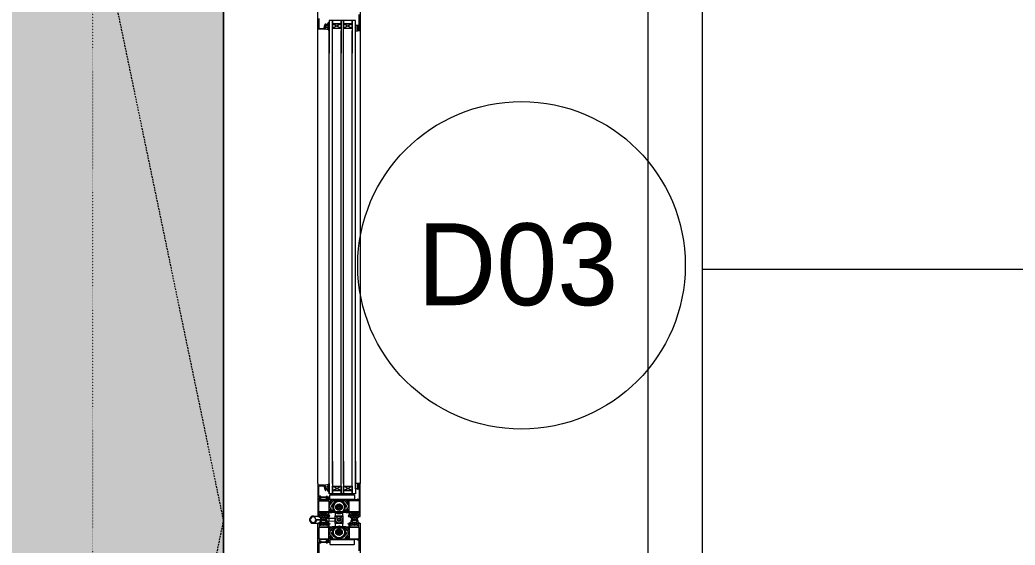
# Model space of a CAD drawing. Header units: millimetres. Extents: x -3370 to 37592, y -25802 to 13127.
# Drawn here: x 8211 to 10034, y 2931 to 3893 of the extents above; entities that cross this region are included whole.
import ezdxf

# ---------------------------------------------------------------- set-up
doc = ezdxf.new("R2010")
doc.units = ezdxf.units.MM
for name, pattern in [('Dash', [5, 3, -2]), ('Dot - Tight', [1, 0, -1]), ('Grid Line', [22.225, 12.7, -3.175, 3.175, -3.175])]:
    doc.linetypes.add(name, pattern=pattern)
for name, color, linetype, lineweight in [('A-DETL', 90, 'Continuous', 9), ('A-DETL-GENF', 92, 'Continuous', 9), ('A-DOOR', 31, 'Continuous', 9), ('A-DOOR-IDEN', 31, 'Continuous', 9), ('A-FLOR', 192, 'Continuous', 18), ('G-IMPT', 8, 'Continuous', 9), ('LG Furniture_dwg _2_', 8, 'Continuous', 9), ('S-GRID', 1, 'Continuous', 9), ('图层 01', 7, 'Continuous', 9)]:
    doc.layers.add(name, color=color, linetype=linetype, lineweight=lineweight)
doc.styles.add('Avenir Light', font='', dxfattribs={"height": 150})
doc.styles.get('Avenir Light').set_extended_font_data('Avenir Light')

# ---------------------------------------------------------------- blocks, each defined once
blk = doc.blocks.new('Aluprof_MB-86-FOLD-LINE_FoldingDoor_3-3-0_In-Open_EN_R-00233_P01 - 2800x2700-2041139-Lower Ground Floor')
at = {"layer": 'A-DETL-GENF'}
for p, q in [((-514.7, 115), (314.7, 115)), ((314.7, 106.5), (-514.7, 106.5)), ((314.7, 100.5), (-514.7, 100.5)), ((314.7, 84.5), (-514.7, 84.5)), ((314.7, 80.5), (-514.7, 80.5)), ((-533.7, 58.5), (-514.7, 58.5)), ((314.7, 64.5), (-514.7, 64.5)), ((314.7, 58.5), (-514.7, 58.5)), ((314.7, 58.5), (333.7, 58.5)), ((-514.7, 38), (-575.2, 38)), ((314.7, 38), (-514.7, 38)), ((314.7, 38), (375.2, 38)), ((447.7, 38), (387.2, 38))]:
    blk.add_line(p, q, dxfattribs=at)
at = {"layer": 'A-DOOR', "linetype": 'Dash'}
for q in [(-581.2, -335), (1343.5, -335)]:
    blk.add_line((381.2, -135), q, dxfattribs=at)
at = {"layer": 'G-IMPT'}
for p, q in [((-527.7, 100.5), (-519.7, 84.5)), ((327.7, 100.5), (319.7, 84.5)), ((344.7, 60.1), (344.7, 104.1)), ((417.7, 60.1), (417.7, 104.1)), ((-527.7, 80.5), (-519.7, 64.5)), ((327.7, 80.5), (319.7, 64.5)), ((355.5, 90.4), (350.4, 86.1)), ((357.2, 90.5), (355.8, 90.5)), ((357.7, 88.3), (357.7, 90)), ((374.3, 83.5), (368.2, 83.5)), ((394.7, 83.5), (388, 83.5)), ((404.7, 90), (404.7, 88.3)), ((406.5, 90.5), (405.2, 90.5)), ((411.9, 86.1), (406.8, 90.4)), ((-529.2, 58.5), (-528.9, 58.5)), ((-523.9, 56.2), (-523.9, 56.1)), ((-519.7, 55.2), (-521.5, 55.2)), ((-519, 56.2), (-519.2, 55.7)), ((-518.9, 58.5), (-518.3, 58.5)), ((-516.4, 56.8), (-517.6, 51.1)), ((316.4, 56.8), (317.6, 51.1)), ((318.9, 58.5), (318.3, 58.5)), ((319, 56.2), (319.2, 55.7)), ((319.7, 55.2), (321.5, 55.2)), ((323.9, 56.2), (323.9, 56.1)), ((329.2, 58.5), (328.9, 58.5)), ((339.6, 54.9), (339.4, 55.1)), ((350.4, 66.9), (355.5, 62.6)), ((355.8, 62.5), (357.2, 62.5)), ((357.7, 63), (357.7, 64.8)), ((368.2, 69.5), (374.3, 69.5)), ((377.4, 58.1), (375.7, 58.1)), ((377.9, 55.4), (377.9, 57.6)), ((378.2, 58), (384.2, 58)), ((384.4, 57.6), (384.4, 55.4)), ((386.7, 58.1), (384.9, 58.1)), ((404.7, 64.8), (404.7, 63)), ((405.2, 62.5), (406.5, 62.5)), ((406.8, 62.6), (411.9, 66.9)), ((422.8, 54.9), (422.9, 55.1)), ((-519.5, 50.6), (-519.3, 52.3)), ((-518.4, 50.4), (-519.3, 50.4)), ((318.4, 50.4), (319.3, 50.4)), ((319.5, 50.6), (319.3, 52.3)), ((380.7, 50.9), (380.7, 51.6)), ((380.7, 44.8), (380.7, 45.5)), ((380.7, 36.5), (380.7, 42.6)), ((388.7, 53.7), (388.7, 54)), ((388.7, 42.5), (388.7, 42.8))]:
    blk.add_line(p, q, dxfattribs=at)
at = {"layer": 'G-IMPT', "flags": 128}
for points in [[(-575.2, 115), (-515.2, 115), (-514.7, 114.5), (-514.7, 110.5), (-516.4, 110.5), (-517.4, 111.5), (-515.9, 111.5), (-515.9, 113.8), (-522.9, 113.8), (-522.9, 111.5), (-521.4, 111.5), (-522.4, 110.5), (-525.1, 110.5), (-525.1, 111.6), (-524.1, 111.6), (-524.1, 113.3), (-544.7, 113.3)], [(-517.4, 110.5), (-517.4, 111.5), (-516.9, 111.5), (-516.9, 112), (-517.1, 112.4), (-517.9, 113.5), (-520.8, 113.5), (-521.7, 112.4), (-521.9, 112), (-521.9, 111.5), (-521.4, 111.5), (-521.4, 110.5)], [(317.4, 110.5), (317.4, 111.5), (316.9, 111.5), (316.9, 112), (317.1, 112.4), (317.9, 113.5), (320.8, 113.5), (321.7, 112.4), (321.9, 112), (321.9, 111.5), (321.4, 111.5), (321.4, 110.5)], [(438.3, 113.3), (417.7, 113.3), (417.7, 111.6), (418.7, 111.6), (418.7, 110.5), (417.7, 110.5), (417.7, 104.2), (417.5, 104), (417.7, 103.8), (417.7, 90), (417.3, 89.7), (415.1, 90.6), (415, 91.3), (416, 93.1), (415.7, 93.5), (411.8, 93.5), (411.5, 93.1), (412.5, 91.4), (412.2, 91), (410.9, 91), (410, 91.5), (409, 93), (408.2, 93.5), (403.6, 93.5), (402.8, 93), (401.8, 91.5), (401, 91), (399.6, 91), (399.4, 91.4), (400.3, 93.1), (400, 93.5), (396.1, 93.5), (395.8, 93.1), (396.9, 91.3), (396.7, 90.6), (394.5, 89.7), (394.2, 90), (394.2, 95), (389.2, 95), (389.2, 93.4), (388.7, 93.4), (387.2, 93.8), (387.2, 95), (387.2, 98.2), (388.7, 98.6), (389.2, 98.6), (389.2, 96.6), (394.2, 96.6), (394.2, 104.6), (394.4, 104.8), (394.2, 105), (394.2, 113), (389.2, 113), (389.2, 111), (388.7, 111), (387.2, 111.4), (387.2, 115), (447.2, 115)], [(-473.7, 106.5), (-533.7, 106.5), (-533.7, 100.5), (-473.7, 100.5)], [(-527.7, 84.5), (-519.7, 84.5), (-519.7, 100.5), (-527.7, 100.5), (-527.7, 84.5), (-519.7, 100.5)], [(273.7, 106.5), (333.7, 106.5), (333.7, 100.5), (273.7, 100.5)], [(327.7, 84.5), (319.7, 84.5), (319.7, 100.5), (327.7, 100.5), (327.7, 84.5), (319.7, 100.5)], [(-473.7, 84.5), (-533.7, 84.5), (-533.7, 80.5), (-473.7, 80.5)], [(-527.7, 64.5), (-519.7, 64.5), (-519.7, 80.5), (-527.7, 80.5), (-527.7, 64.5), (-519.7, 80.5)], [(273.7, 84.5), (333.7, 84.5), (333.7, 80.5), (273.7, 80.5)], [(327.7, 64.5), (319.7, 64.5), (319.7, 80.5), (327.7, 80.5), (327.7, 64.5), (319.7, 80.5)], [(388, 69.5), (374.3, 69.5), (374.3, 83.5), (388, 83.5), (388, 69.5), (394.7, 69.5)], [(387, 77.8), (387, 84.3), (375.3, 84.3), (375.3, 77.8)], [(375.3, 75.3), (375.3, 68.8), (387, 68.8), (387, 75.3)], [(-473.7, 64.5), (-533.7, 64.5), (-533.7, 58.5), (-473.7, 58.5)], [(273.7, 64.5), (333.7, 64.5), (333.7, 58.5), (273.7, 58.5)], [(339.6, 54.9), (339.4, 55.1), (338.7, 55.1), (338.3, 54.9), (338.2, 54.6), (338.2, 53.9), (338.7, 53.6)], [(340.5, 56.2), (341.2, 56), (341.7, 56)], [(343.1, 53.6), (343.5, 53.9), (343.7, 53.9), (344.2, 54.4), (344.2, 54.6), (343.7, 55.1), (343.3, 55.5), (343.1, 55.9), (343.1, 56.1), (343.1, 56.6), (342.6, 57.1), (342.1, 57.1), (341.9, 56.9), (341.9, 55.7), (341.9, 55.6)], [(375.2, 57.6), (375.2, 54.5), (374.2, 54.5)], [(380.3, 54.1), (378.2, 54.9), (378.2, 68.8)], [(384.2, 68.8), (384.1, 54.9), (382, 54.1)], [(388.2, 54.5), (387.2, 54.5), (387.2, 57.6)], [(419.3, 53.6), (418.8, 53.9), (418.7, 53.9), (418.2, 54.4), (418.2, 54.6), (418.6, 55.1), (419.1, 55.5), (419.2, 55.9), (419.3, 56.1), (419.3, 56.6), (419.8, 57.1), (420.3, 57.1), (420.5, 56.9), (420.5, 55.7), (420.4, 55.6)], [(421.9, 56.2), (421.2, 56), (420.7, 56)], [(422.8, 54.9), (422.9, 55.1), (423.7, 55.1), (424, 54.9), (424.2, 54.6), (424.1, 53.9), (423.7, 53.6)], [(-537.5, 39.4), (-520.1, 39.4), (-519.1, 40.4), (-519.1, 48.4), (-527.1, 51.3), (-527.5, 51.9), (-527.4, 52.3), (-526.7, 52.5), (-521.3, 50.5), (-521, 50.8), (-521.3, 52.5), (-520, 52.5), (-519.5, 52), (-519.5, 50), (-518.2, 50), (-517.7, 49.5), (-517.7, 38.5), (-518.2, 38), (-539.5, 38)], [(-519.5, 52.5), (-521.7, 52.5), (-521.9, 51.7)], [(339.4, 52.7), (339.7, 52.3), (339.7, 43.8), (339.2, 43.3), (338.9, 43.3), (338, 42.4), (338, 39.9), (337.5, 39.4), (320.1, 39.4), (319.1, 40.4), (319.1, 48.4), (327.1, 51.3), (327.5, 51.9), (327.4, 52.3), (326.7, 52.5), (321.3, 50.5), (321, 50.8), (321.3, 52.5), (320, 52.5), (319.5, 52), (319.5, 50), (318.2, 50), (317.7, 49.5), (317.7, 38.5), (318.2, 38), (339.5, 38), (339.5, 39.2), (339.4, 39.2), (339.2, 39.4), (339.2, 41.9), (339.4, 42.1), (341.9, 42.1), (341.9, 41.9), (342.1, 41.9), (342.7, 42), (342.7, 43), (342.4, 43.3), (341.2, 43.3), (340.7, 43.8), (340.7, 51.8), (341.1, 52.3)], [(319.5, 52.5), (321.7, 52.5), (321.9, 51.7)], [(374.2, 42), (375.2, 42), (375.2, 31.5)], [(381.7, 53.6), (381.7, 48.6), (382, 48.3), (381.7, 48), (381.7, 36.5)], [(387.7, 43.8), (386.2, 43.8), (386.2, 52.7), (387.7, 52.7)], [(387.2, 31.5), (387.2, 42), (388.2, 42)], [(422.9, 52.7), (422.7, 52.3), (422.7, 43.8), (423.2, 43.3), (423.5, 43.3), (424.4, 42.4), (424.4, 39.9), (424.9, 39.4), (442.3, 39.4)], [(444.2, 38), (422.9, 38), (422.9, 39.2), (423, 39.2), (423.2, 39.4), (423.2, 41.9), (423, 42.1), (420.5, 42.1), (420.5, 41.9), (420.2, 41.9), (419.7, 42), (419.7, 43), (420, 43.3), (421.2, 43.3), (421.7, 43.8), (421.7, 51.8), (421.2, 52.3)]]:
    blk.add_lwpolyline(points, dxfattribs=at)
for points in [[(-518.1, 106.6), (-516.4, 106.6), (-515.6, 106.5), (-514.4, 106.5), (-514.1, 106.8), (-514.4, 110.2), (-514.7, 110.5), (-524.1, 110.5), (-524.4, 110.2), (-524.6, 106.8), (-524.3, 106.5), (-523.1, 106.5), (-522.3, 106.6), (-520.7, 106.6), (-520, 106.5), (-518.7, 106.5)], [(318.1, 106.6), (316.4, 106.6), (315.6, 106.5), (314.4, 106.5), (314.1, 106.8), (314.4, 110.2), (314.7, 110.5), (324.1, 110.5), (324.4, 110.2), (324.6, 106.8), (324.3, 106.5), (323.1, 106.5), (322.3, 106.6), (320.7, 106.6), (320, 106.5), (318.7, 106.5)], [(368.2, 95), (373.2, 95), (373.2, 93.4), (373.7, 93.4), (375.2, 93.8), (375.2, 95), (375.2, 98.2), (373.7, 98.6), (373.2, 98.6), (373.2, 96.6), (368.2, 96.6), (368.2, 104.6), (368, 104.8), (368.2, 105), (368.2, 113), (373.2, 113), (373.2, 111), (373.7, 111), (375.2, 111.4), (375.2, 115), (315.2, 115), (314.7, 114.5), (314.7, 110.5), (316.4, 110.5), (317.4, 111.5), (315.9, 111.5), (315.9, 113.8), (322.9, 113.8), (322.9, 111.5), (321.4, 111.5), (322.4, 110.5), (325.1, 110.5), (325.1, 111.6), (324.1, 111.6), (324.1, 113.3), (344.7, 113.3), (344.7, 111.6), (343.7, 111.6), (343.7, 110.5), (344.7, 110.5), (344.7, 104.2), (344.9, 104), (344.7, 103.8), (344.7, 90), (345, 89.7), (347.2, 90.6), (347.4, 91.3), (346.3, 93.1), (346.6, 93.5), (350.5, 93.5), (350.8, 93.1), (349.9, 91.4), (350.1, 91), (351.5, 91), (352.3, 91.5), (353.3, 93), (354.1, 93.5), (358.7, 93.5), (359.5, 93), (360.5, 91.5), (361.4, 91), (362.7, 91), (363, 91.4), (362, 93.1), (362.3, 93.5), (366.2, 93.5), (366.5, 93.1), (365.5, 91.3), (365.6, 90.6), (367.8, 89.7), (368.2, 90)], [(366.7, 113.4), (366.7, 95), (346.2, 95), (346.2, 113.4)], [(370.7, 110), (371.1, 107.5), (370.7, 105.1), (370.7, 104.5), (371.1, 102.1), (370.7, 99.6), (370.7, 98.9), (370.8, 98.8), (372.2, 97.6), (373.2, 97.6), (373.2, 98.8), (375.2, 98.8), (375.2, 96.6), (375.6, 96.6), (376.1, 96.7), (376.5, 97.1), (376.6, 97.6), (376.6, 99), (376.8, 99.2), (379.8, 98.9), (380.6, 99.1), (381.2, 99.7), (381.2, 100.5), (380.8, 101.1), (380.6, 101.5), (380.6, 101.9), (380.8, 102.3), (381.2, 102.9), (381.2, 103.4), (380.7, 104.6), (380.7, 105.1), (381.2, 106.2), (381.2, 106.7), (380.6, 107.7), (380.6, 108.1), (381.2, 109.1), (381.2, 109.9), (380.6, 110.5), (379.8, 110.7), (376.8, 110.4), (376.6, 110.6), (376.6, 112), (376.5, 112.5), (376.1, 112.9), (375.6, 113), (375.2, 113), (375.2, 110.8), (373.2, 110.8), (373.2, 112), (372.2, 112), (370.8, 110.8), (370.7, 110.7)], [(379.3, 109.6), (379.8, 109.6), (380, 109.3), (379.9, 108.9), (379.6, 108.1), (379.6, 107.4), (380.1, 106.5), (380.1, 106.3), (379.5, 105.1), (379.5, 104.5), (380.1, 103.3), (380.1, 103.1), (379.6, 102.2), (379.6, 101.5), (379.9, 100.7), (380, 100.3), (379.8, 100), (379.3, 100), (376.9, 101), (376.6, 101.5), (376.6, 108.1), (376.9, 108.6)], [(391.6, 110), (391.3, 107.5), (391.6, 105.1), (391.6, 104.5), (391.3, 102.1), (391.6, 99.6), (391.6, 98.9), (391.5, 98.8), (390.2, 97.6), (389.2, 97.6), (389.2, 98.8), (387.2, 98.8), (387.2, 96.6), (386.8, 96.6), (386.2, 96.7), (385.9, 97.1), (385.8, 97.6), (385.8, 99), (385.5, 99.2), (382.5, 98.9), (381.7, 99.1), (381.2, 99.7), (381.2, 100.5), (381.5, 101.1), (381.8, 101.5), (381.8, 101.9), (381.5, 102.3), (381.2, 102.9), (381.2, 103.4), (381.6, 104.6), (381.6, 105.1), (381.2, 106.2), (381.2, 106.7), (381.8, 107.7), (381.8, 108.1), (381.2, 109.1), (381.2, 109.9), (381.7, 110.5), (382.5, 110.7), (385.5, 110.4), (385.8, 110.6), (385.8, 112), (385.9, 112.5), (386.2, 112.9), (386.8, 113), (387.2, 113), (387.2, 110.8), (389.2, 110.8), (389.2, 112), (390.2, 112), (391.5, 110.8), (391.6, 110.7)], [(383, 109.6), (382.6, 109.6), (382.4, 109.3), (382.4, 108.9), (382.8, 108.1), (382.8, 107.4), (382.2, 106.5), (382.2, 106.3), (382.8, 105.1), (382.8, 104.5), (382.2, 103.3), (382.2, 103.1), (382.8, 102.2), (382.8, 101.5), (382.4, 100.7), (382.4, 100.3), (382.6, 100), (383, 100), (385.4, 101), (385.8, 101.5), (385.8, 108.1), (385.4, 108.6)], [(395.7, 113.4), (395.7, 95), (416.2, 95), (416.2, 113.4)], [(-533.7, 84.5), (-527.7, 84.5), (-527.7, 100.5), (-533.7, 100.5)], [(333.7, 84.5), (327.7, 84.5), (327.7, 100.5), (333.7, 100.5)], [(335.7, 104.1), (336.2, 104.6), (343.7, 104.6), (344.2, 104.1), (344.2, 60.1), (343.7, 59.6), (336.2, 59.6), (335.7, 60.1)], [(349.9, 61.6), (349.6, 62.5), (349.6, 63.8), (349.3, 64.2), (346.8, 65.4), (346.5, 65.8), (346.5, 87.2), (346.8, 87.6), (349.3, 88.8), (349.6, 89.2), (349.6, 90.5), (349.9, 91.4), (350.7, 92.8), (350.7, 93.1), (350.3, 93.5), (346.9, 93.5), (346.5, 93.1), (346.5, 92.8), (347.4, 91.3), (347.6, 90.5), (347.6, 90.4), (347.4, 90.1), (344.8, 89), (344.7, 88.7), (344.7, 64.3), (344.8, 64), (347.4, 62.9), (347.6, 62.6), (347.6, 62.5), (347.4, 61.7), (346.5, 60.2), (346.5, 59.9), (346.9, 59.5), (350.3, 59.5), (350.7, 59.9), (350.7, 60.2)], [(363, 61.6), (363.3, 62.5), (363.3, 63.8), (363.6, 64.2), (366.1, 65.4), (366.4, 65.8), (366.4, 87.2), (366.1, 87.6), (363.6, 88.8), (363.3, 89.2), (363.3, 90.5), (363, 91.4), (362.2, 92.8), (362.2, 93.1), (362.6, 93.5), (366, 93.5), (366.4, 93.1), (366.4, 92.8), (365.5, 91.3), (365.3, 90.5), (365.3, 90.4), (365.4, 90.1), (368, 89), (368.2, 88.7), (368.2, 64.3), (368, 64), (365.4, 62.9), (365.3, 62.6), (365.3, 62.5), (365.5, 61.7), (366.4, 60.2), (366.4, 59.9), (366, 59.5), (362.6, 59.5), (362.2, 59.9), (362.2, 60.2)], [(374.8, 108.6), (374.8, 106.2), (374.3, 105.7), (372.7, 105.7), (372.2, 106.2), (372.2, 108.6), (372.7, 109.1), (374.3, 109.1)], [(374.8, 103.5), (374.8, 101), (374.3, 100.5), (372.7, 100.5), (372.2, 101), (372.2, 103.5), (372.7, 104), (374.3, 104)], [(387.6, 108.6), (387.6, 106.2), (388.1, 105.7), (389.7, 105.7), (390.2, 106.2), (390.2, 108.6), (389.7, 109.1), (388.1, 109.1)], [(387.6, 103.5), (387.6, 101), (388.1, 100.5), (389.7, 100.5), (390.2, 101), (390.2, 103.5), (389.7, 104), (388.1, 104)], [(399.4, 61.6), (399.1, 62.5), (399.1, 63.8), (398.8, 64.2), (396.3, 65.4), (396, 65.8), (396, 87.2), (396.3, 87.6), (398.8, 88.8), (399.1, 89.2), (399.1, 90.5), (399.4, 91.4), (400.2, 92.8), (400.2, 93.1), (399.8, 93.5), (396.4, 93.5), (396, 93.1), (396, 92.8), (396.9, 91.3), (397.1, 90.5), (397.1, 90.4), (396.9, 90.1), (394.3, 89), (394.2, 88.7), (394.2, 64.3), (394.3, 64), (396.9, 62.9), (397.1, 62.6), (397.1, 62.5), (396.9, 61.7), (396, 60.2), (396, 59.9), (396.4, 59.5), (399.8, 59.5), (400.2, 59.9), (400.2, 60.2)], [(412.5, 61.6), (412.8, 62.5), (412.8, 63.8), (413.1, 64.2), (415.6, 65.4), (415.9, 65.8), (415.9, 87.2), (415.6, 87.6), (413.1, 88.8), (412.8, 89.2), (412.8, 90.5), (412.5, 91.4), (411.7, 92.8), (411.7, 93.1), (412.1, 93.5), (415.5, 93.5), (415.9, 93.1), (415.9, 92.8), (415, 91.3), (414.8, 90.5), (414.8, 90.4), (414.9, 90.1), (417.5, 89), (417.7, 88.7), (417.7, 64.3), (417.5, 64), (414.9, 62.9), (414.8, 62.6), (414.8, 62.5), (415, 61.7), (415.9, 60.2), (415.9, 59.9), (415.5, 59.5), (412.1, 59.5), (411.7, 59.9), (411.7, 60.2)], [(426.7, 104.1), (426.2, 104.6), (418.7, 104.6), (418.2, 104.1), (418.2, 60.1), (418.7, 59.6), (426.2, 59.6), (426.7, 60.1)], [(-533.7, 64.5), (-527.7, 64.5), (-527.7, 80.5), (-533.7, 80.5)], [(333.7, 64.5), (327.7, 64.5), (327.7, 80.5), (333.7, 80.5)], [(356.4, 76.7), (357.5, 78.1), (359.2, 77.9), (359.9, 76.3), (358.9, 74.9), (357.1, 75.1)], [(379.1, 77.7), (381.1, 78.8), (383.1, 77.7), (383.2, 75.4), (381.2, 74.2), (379.2, 75.3)], [(405.9, 76.7), (404.9, 78.1), (403.1, 77.9), (402.4, 76.3), (403.5, 74.9), (405.2, 75.1)], [(344.7, 59.6), (339.7, 59.6), (339.7, 56.4), (341.2, 56), (341.7, 56), (341.7, 58), (344.7, 58), (344.7, 49.2), (344.9, 49), (344.7, 48.8), (344.7, 40), (341.7, 40), (341.7, 42), (341.2, 42), (339.7, 41.6), (339.7, 38), (375.2, 38), (375.2, 41.6), (373.7, 42), (373.2, 42), (373.2, 40), (368.2, 40), (368.2, 48), (368, 48.2), (368.2, 48.4), (368.2, 56.4), (373.2, 56.4), (373.2, 54.4), (373.7, 54.4), (375.2, 54.8), (375.2, 59.2), (373.7, 59.6), (373.2, 59.6), (373.2, 58), (368.2, 58), (368.2, 63), (367.8, 63.3), (365.6, 62.4), (365.5, 61.7), (366.5, 59.9), (366.2, 59.5), (362.3, 59.5), (362, 59.9), (363, 61.6), (362.7, 62), (361.4, 62), (360.5, 61.5), (359.5, 60), (358.7, 59.5), (354.1, 59.5), (353.3, 60), (352.3, 61.5), (351.5, 62), (350.1, 62), (349.9, 61.6), (350.8, 59.9), (350.5, 59.5), (346.6, 59.5), (346.3, 59.9), (347.4, 61.7), (347.2, 62.4), (345, 63.3), (344.7, 63)], [(346.3, 39.8), (346.3, 58), (366.7, 58), (366.7, 39.8)], [(370.7, 53.4), (371.1, 50.9), (370.7, 48.5), (370.7, 47.9), (371.1, 45.5), (370.7, 43), (370.7, 42.3), (370.8, 42.2), (372.2, 41), (373.2, 41), (373.2, 42.2), (375.2, 42.2), (375.2, 40), (375.6, 40), (376.1, 40.1), (376.5, 40.5), (376.6, 41), (376.6, 42.4), (376.8, 42.6), (379.8, 42.3), (380.6, 42.5), (381.2, 43.1), (381.2, 43.9), (380.8, 44.5), (380.6, 44.9), (380.6, 45.3), (380.8, 45.7), (381.2, 46.3), (381.2, 46.8), (380.7, 48), (380.7, 48.5), (381.2, 49.6), (381.2, 50.1), (380.6, 51.1), (380.6, 51.5), (381.2, 52.5), (381.2, 53.3), (380.6, 53.9), (379.8, 54.1), (376.8, 53.8), (376.6, 54), (376.6, 55.4), (376.5, 55.9), (376.1, 56.3), (375.6, 56.4), (375.2, 56.4), (375.2, 54.2), (373.2, 54.2), (373.2, 55.4), (372.2, 55.4), (370.8, 54.2), (370.7, 54.1)], [(391.6, 53.4), (391.3, 50.9), (391.6, 48.5), (391.6, 47.9), (391.3, 45.5), (391.6, 43), (391.6, 42.3), (391.5, 42.2), (390.2, 41), (389.2, 41), (389.2, 42.2), (387.2, 42.2), (387.2, 40), (386.8, 40), (386.2, 40.1), (385.9, 40.5), (385.8, 41), (385.8, 42.4), (385.5, 42.6), (382.5, 42.3), (381.7, 42.5), (381.2, 43.1), (381.2, 43.9), (381.5, 44.5), (381.8, 44.9), (381.8, 45.3), (381.5, 45.7), (381.2, 46.3), (381.2, 46.8), (381.6, 48), (381.6, 48.5), (381.2, 49.6), (381.2, 50.1), (381.8, 51.1), (381.8, 51.5), (381.2, 52.5), (381.2, 53.3), (381.7, 53.9), (382.5, 54.1), (385.5, 53.8), (385.8, 54), (385.8, 55.4), (385.9, 55.9), (386.2, 56.3), (386.8, 56.4), (387.2, 56.4), (387.2, 54.2), (389.2, 54.2), (389.2, 55.4), (390.2, 55.4), (391.5, 54.2), (391.6, 54.1)], [(417.7, 59.6), (422.7, 59.6), (422.7, 56.4), (421.2, 56), (420.7, 56), (420.7, 58), (417.7, 58), (417.7, 49.2), (417.5, 49), (417.7, 48.8), (417.7, 40), (420.7, 40), (420.7, 42), (421.2, 42), (422.7, 41.6), (422.7, 38), (387.2, 38), (387.2, 41.6), (388.7, 42), (389.2, 42), (389.2, 40), (394.2, 40), (394.2, 48), (394.4, 48.2), (394.2, 48.4), (394.2, 56.4), (389.2, 56.4), (389.2, 54.4), (388.7, 54.4), (387.2, 54.8), (387.2, 59.2), (388.7, 59.6), (389.2, 59.6), (389.2, 58), (394.2, 58), (394.2, 63), (394.5, 63.3), (396.7, 62.4), (396.9, 61.7), (395.8, 59.9), (396.1, 59.5), (400, 59.5), (400.3, 59.9), (399.4, 61.6), (399.6, 62), (401, 62), (401.8, 61.5), (402.8, 60), (403.6, 59.5), (408.2, 59.5), (409, 60), (410, 61.5), (410.9, 62), (412.2, 62), (412.5, 61.6), (411.5, 59.9), (411.8, 59.5), (415.7, 59.5), (416, 59.9), (415, 61.7), (415.1, 62.4), (417.3, 63.3), (417.7, 63)], [(416.1, 39.8), (416.1, 58), (395.7, 58), (395.7, 39.8)], [(374.8, 52), (374.8, 49.6), (374.3, 49.1), (372.7, 49.1), (372.2, 49.6), (372.2, 52), (372.7, 52.5), (374.3, 52.5)], [(374.8, 46.9), (374.8, 44.4), (374.3, 43.9), (372.7, 43.9), (372.2, 44.4), (372.2, 46.9), (372.7, 47.4), (374.3, 47.4)], [(379.3, 53), (379.8, 53), (380, 52.7), (379.9, 52.3), (379.6, 51.5), (379.6, 50.8), (380.1, 49.9), (380.1, 49.7), (379.5, 48.5), (379.5, 47.9), (380.1, 46.7), (380.1, 46.5), (379.6, 45.6), (379.6, 44.9), (379.9, 44.1), (380, 43.7), (379.8, 43.4), (379.3, 43.4), (376.9, 44.4), (376.6, 44.9), (376.6, 51.5), (376.9, 52)], [(383, 53), (382.6, 53), (382.4, 52.7), (382.4, 52.3), (382.8, 51.5), (382.8, 50.8), (382.2, 49.9), (382.2, 49.7), (382.8, 48.5), (382.8, 47.9), (382.2, 46.7), (382.2, 46.5), (382.8, 45.6), (382.8, 44.9), (382.4, 44.1), (382.4, 43.7), (382.6, 43.4), (383, 43.4), (385.4, 44.4), (385.8, 44.9), (385.8, 51.5), (385.4, 52)], [(387.6, 52), (387.6, 49.6), (388.1, 49.1), (389.7, 49.1), (390.2, 49.6), (390.2, 52), (389.7, 52.5), (388.1, 52.5)], [(387.6, 46.9), (387.6, 44.4), (388.1, 43.9), (389.7, 43.9), (390.2, 44.4), (390.2, 46.9), (389.7, 47.4), (388.1, 47.4)]]:
    blk.add_lwpolyline(points, close=True, dxfattribs=at)
at = {"layer": 'G-IMPT'}
for centre, radius in [((-519.4, 111.8), 1), ((319.4, 111.8), 1), ((358.2, 76.5), 6), ((358.2, 76.5), 4), ((358.2, 76.5), 2.55), ((358.2, 76.5), 2.1), ((381.2, 76.5), 6), ((381.2, 76.5), 3.05), ((404.2, 76.5), 11.7), ((404.2, 76.5), 10.3), ((404.2, 76.5), 6), ((404.2, 76.5), 4), ((404.2, 76.5), 2.55), ((404.2, 76.5), 2.1)]:
    blk.add_circle(centre, radius, dxfattribs=at)
for centre, radius, start, end in [((358.2, 76.5), 11.7, 45.7281, 314.2719), ((358.2, 76.5), 10.3, 37.2184, 322.7816), ((351.7, 84.6), 2, 129.8056, 178.5705), ((355.8, 90), 0.5, 90, 129.8056), ((357.2, 90), 0.5, 0, 90), ((358.2, 76.5), 11.8, 328.3485, 31.6515), ((358.2, 76.5), 10.3, 346.19, 13.81), ((374.3, 84), 0.5, 270, 345.5225), ((375.3, 83.8), 0.5, 90, 165.5225), ((387, 83.8), 0.5, 14.4775, 90), ((388, 84), 0.5, 194.4775, 270), ((405.2, 90), 0.5, 90, 180), ((406.5, 90), 0.5, 50.1944, 90), ((410.7, 84.6), 2, 1.4295, 50.1944), ((-529.1, 57.7), 0.856, 99.2972, 243.2273), ((-533.4, 45.2), 12.4, 30.5629, 71.5218), ((-530.5, 48.5), 10.2, 49.5592, 80.6861), ((-529.1, 57.7), 0.856, 76.0438, 80.7028), ((-523.4, 56.3), 0.501, 209.4853, 313.8944), ((-518.6, 53.3), 5.26, 93.0289, 148.6549), ((-518.8, 53.8), 4.07, 79.1599, 145.4218), ((-521.5, 55.9), 0.7, 159.6061, 270), ((-519.8, 55.9), 0.711, 284.2724, 341.4484), ((-517.7, 55.2), 1.63, 95.4564, 144.6225), ((-518.6, 53.3), 5.26, 81.8499, 86.9711), ((-518.1, 57.3), 0.538, 301.6612, 86.6979), ((-517.9, 56.9), 1.57, 355.4519, 87.0238), ((317.9, 56.9), 1.57, 92.9762, 184.5481), ((318.1, 57.3), 0.538, 93.3021, 238.3388), ((318.6, 53.3), 5.26, 93.0289, 98.1501), ((317.7, 55.2), 1.63, 35.3775, 84.5436), ((318.8, 53.8), 4.07, 34.5782, 100.8401), ((318.6, 53.3), 5.26, 31.3451, 86.9711), ((319.8, 55.9), 0.711, 198.5516, 255.7276), ((321.5, 55.9), 0.7, 270, 20.3939), ((333.4, 45.2), 12.4, 108.4782, 149.4371), ((323.4, 56.3), 0.501, 226.1056, 330.5147), ((330.5, 48.5), 10.2, 99.3139, 130.4408), ((329.1, 57.7), 0.856, 99.2972, 103.9562), ((329.1, 57.7), 0.856, 296.7727, 80.7028), ((340.3, 55.3), 0.883, 77.4823, 194.692), ((340.9, 54.8), 1.3, 174.0622, 37.5235), ((340.9, 54.8), 1.3, 174.0622, 37.5235), ((345.5, 57.9), 4.24, 206.3412, 212.6787), ((351.7, 68.5), 2, 181.4295, 230.1944), ((355.8, 63), 0.5, 230.1944, 270), ((357.2, 63), 0.5, 270, 360), ((374.3, 69), 0.5, 14.4775, 90), ((375.3, 69.3), 0.5, 194.4775, 270), ((375.7, 57.6), 0.5, 90, 180), ((377.4, 57.6), 0.5, 360, 90), ((378.4, 55.4), 0.5, 180, 250), ((383.9, 55.4), 0.5, 290, 360), ((384.9, 57.6), 0.5, 90, 180), ((386.7, 57.6), 0.5, 360, 90), ((387, 69.3), 0.5, 270, 345.5225), ((388, 69), 0.5, 90, 165.5225), ((405.2, 63), 0.5, 180, 270), ((406.5, 63), 0.5, 270, 309.8056), ((410.7, 68.5), 2, 309.8056, 358.5705), ((421.5, 54.8), 1.3, 142.4765, 5.9378), ((421.5, 54.8), 1.3, 142.4765, 5.9378), ((416.9, 57.9), 4.24, 327.3213, 333.6588), ((422.1, 55.3), 0.883, 345.308, 102.5177), ((-522.4, 51.8), 0.5, 224.7824, 345), ((-519.5, 52.3), 0.2, 355, 90), ((-519.3, 50.6), 0.2, 175, 270), ((-518.4, 51.2), 0.8, 270, 355.7208), ((318.4, 51.2), 0.8, 184.2792, 270), ((319.5, 52.3), 0.2, 90, 185), ((319.3, 50.6), 0.2, 270, 5), ((322.4, 51.8), 0.5, 195, 315.2176), ((340.9, 54.8), 2.5, 207.8181, 235.4819), ((340.9, 54.8), 2.5, 275.7392, 332.1819), ((374.2, 54), 0.5, 90, 156.4218), ((374.2, 42.5), 0.5, 216.8699, 270), ((380.2, 53.6), 0.5, 360, 70), ((381.7, 36.5), 1, 180.3979, 252.5631), ((380.6, 36.5), 1.02, 288.1867, 358.8935), ((382.2, 53.6), 0.5, 110, 180), ((387.7, 53.7), 1, 270, 360), ((387.7, 42.8), 1, 360, 90), ((388.2, 54), 0.5, 360, 90), ((388.2, 42.5), 0.5, 270, 360), ((421.5, 54.8), 2.5, 207.8181, 264.2608), ((421.5, 54.8), 2.5, 304.5181, 332.1819), ((381.2, 29), 6.5, 157.2263, 88.1865), ((381.2, 29), 5.03, 0, 180), ((381.2, 29), 5.03, 180, 360)]:
    blk.add_arc(centre, radius, start, end, dxfattribs=at)
blk = doc.blocks.new('LG Furniture_dwg _2__LG Furniture_dwg _2__LG Furniture_dwg_YY-1786683-Lower Ground Floor-2227231-Lower Ground Floor-2333687-Lower Ground Floor')
at = {"layer": '图层 01'}
blk.add_line((933963.1, -662610.4), (932863.1, -662610.4), dxfattribs=at)
at = {"layer": '图层 01', "flags": 128}
for points in [[(932763.1, -660543.5), (933963.1, -660543.5), (933963.1, -663643.9), (932763.1, -663643.9)], [(932863.1, -660643.5), (933963.1, -660643.5), (933963.1, -663543.9), (932863.1, -663543.9)]]:
    blk.add_lwpolyline(points, close=True, dxfattribs=at)
blk = doc.blocks.new('LG Furniture_dwg _2__LG Furniture_dwg _2_-2222735-Lower Ground Floor-2333706-Lower Ground Floor')
at = {"extrusion": (0, 0, -1), "zscale": -1, "rotation": 180}
blk.add_blockref('LG Furniture_dwg _2__LG Furniture_dwg _2__LG Furniture_dwg_YY-1786683-Lower Ground Floor-2227231-Lower Ground Floor-2333687-Lower Ground Floor', (883512.8, -658469.4), dxfattribs=at)
blk = doc.blocks.new('LG Furniture_dwg _2_-2222735-Lower Ground Floor')
blk.add_blockref('LG Furniture_dwg _2__LG Furniture_dwg _2_-2222735-Lower Ground Floor-2333706-Lower Ground Floor', (-39889.3, -705.5))
blk = doc.blocks.new('Annotation - Tag Door - Annotation - Tag Door-163460-Lower Ground Floor')
at = {"layer": 'A-DOOR-IDEN'}
blk.add_circle((0, 0), 3, dxfattribs=at)

msp = doc.modelspace()

# ---------------------------------------------------------------- hatches: boundary and pattern name
at = {"layer": 'A-DETL-GENF'}
h = msp.add_hatch(color=2, dxfattribs=at)
h.paths.add_polyline_path([(6244.04, -5291.636), (8584.04, -5291.636), (8584.04, 5308.364), (6244.04, 5308.364), (6244.04, -5221.636)])
h.paths.add_polyline_path([(5334.04, -5211.636), (5334.04, 5238.364), (4134.04, 5238.364), (4134.04, -5211.636), (4334.04, -5211.636)])

# ---------------------------------------------------------------- linework, layer by layer
at = {"layer": 'A-DETL'}
msp.add_line((8584.04, -5291.636), (8584.04, 5308.364), dxfattribs=at)
at = {"layer": 'A-DETL', "linetype": 'Dot - Tight'}
msp.add_line((8344.04, 5158.364), (8344.04, -4841.636), dxfattribs=at)
at = {"layer": 'A-FLOR'}
msp.add_line((8584.04, 4943.364), (8584.04, 1973.364), dxfattribs=at)
at = {"layer": 'S-GRID', "linetype": 'Grid Line'}
msp.add_line((8584.04, 11106.923), (8584.04, -9321.465), dxfattribs=at)

# ---------------------------------------------------------------- block references
at = {"layer": 'A-DOOR', "rotation": 269.9999999999999}
msp.add_blockref('Aluprof_MB-86-FOLD-LINE_FoldingDoor_3-3-0_In-Open_EN_R-00233_P01 - 2800x2700-2041139-Lower Ground Floor', (8719.04, 3358.364), dxfattribs=at)
at = {"layer": 'A-DOOR-IDEN', "xscale": 99.99999999999993, "yscale": 99.99999999999993, "zscale": 99.99999999999993}
msp.add_blockref('Annotation - Tag Door - Annotation - Tag Door-163460-Lower Ground Floor', (9129.857, 3443.364), dxfattribs=at)
at = {"layer": 'LG Furniture_dwg _2_', "color": 7}
msp.add_blockref('LG Furniture_dwg _2_-2222735-Lower Ground Floor', (0, 0), dxfattribs=at)

# ---------------------------------------------------------------- texts
at = {"layer": 'A-DOOR-IDEN', "insert": (8938.98, 3520.268), "char_height": 150, "width": 456.96187, "attachment_point": 1, "style": 'Avenir Light'}
msp.add_mtext('D03', dxfattribs=at)

doc.saveas('drawing.dxf')
